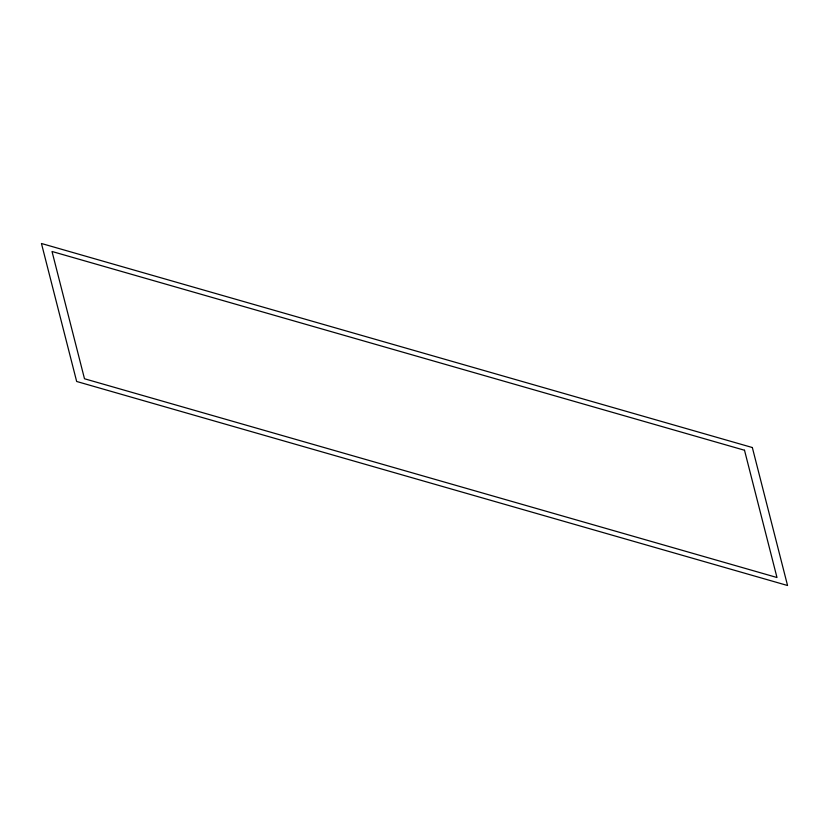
<?xml version="1.0" encoding="UTF-8"?>
<svg xmlns="http://www.w3.org/2000/svg" width="829" height="829" viewBox="0 0 829 829"><rect width="100%" height="100%" fill="white"/><g stroke="black" fill="none" stroke-linecap="round" stroke-linejoin="round"><path stroke-width="1.24" d="M752.338 447.525L41.45 243.498L76.662 381.475L787.55 585.502L752.338 447.525M744.504 450.24L52.02 251.488L84.496 378.76L776.98 577.512L744.504 450.24"/></g></svg>
